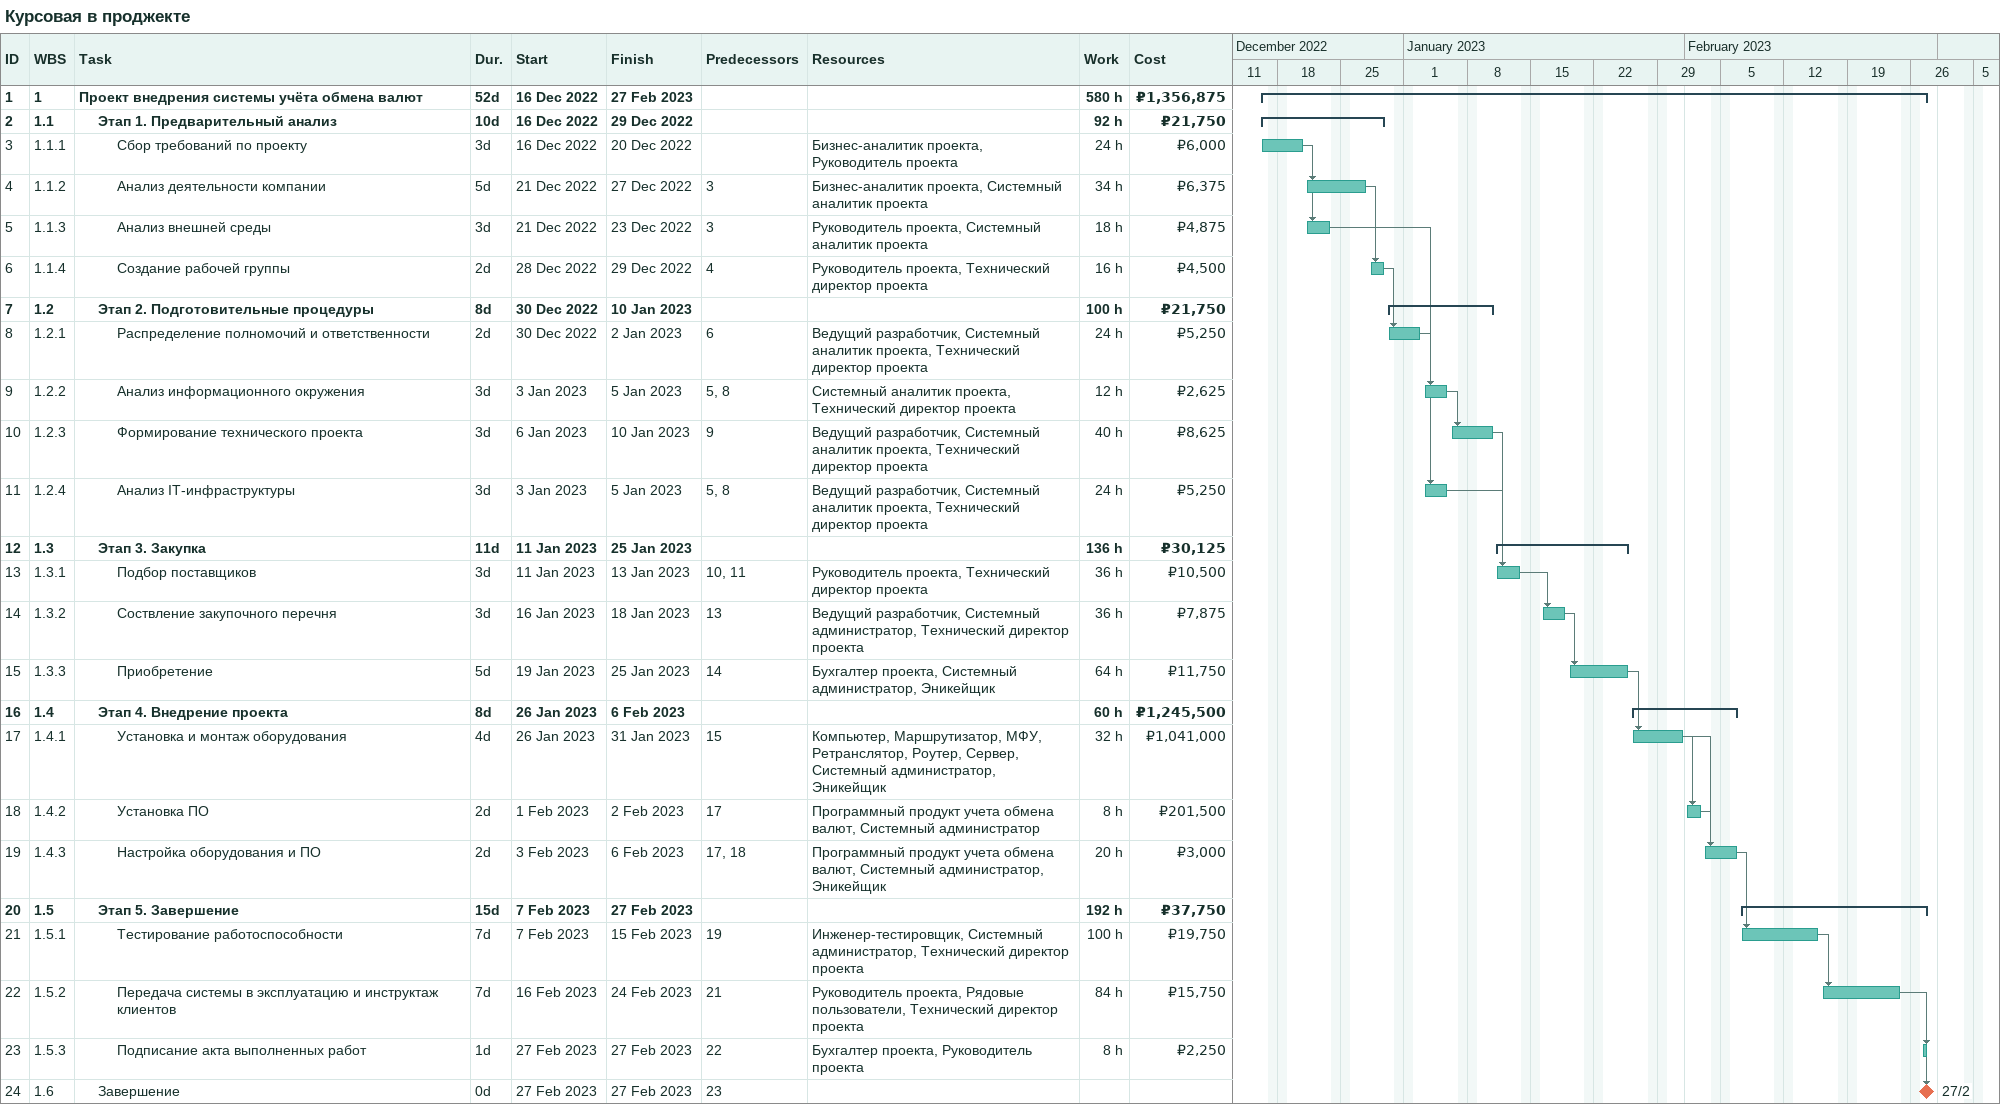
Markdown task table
Курсовая в проджекте

| ID | WBS | Task | Duration | Start | Finish | Predecessors | Resources | Work (h) | Cost (₽) |
|---|---|---|---|---|---|---|---|---|---|
| 1 | 1 | **Проект внедрения системы учёта обмена валют** | 52d | 2022-12-16 | 2023-02-27 |  |  | 580 | 1356875 |
| 2 | 1.1 | **Этап 1. Предварительный анализ** | 10d | 2022-12-16 | 2022-12-29 |  |  | 92 | 21750 |
| 3 | 1.1.1 | Сбор требований по проекту | 3d | 2022-12-16 | 2022-12-20 |  | Бизнес-аналитик проекта, Руководитель проекта | 24 | 6000 |
| 4 | 1.1.2 | Анализ деятельности компании | 5d | 2022-12-21 | 2022-12-27 | 3 | Бизнес-аналитик проекта, Системный аналитик проекта | 34 | 6375 |
| 5 | 1.1.3 | Анализ внешней среды | 3d | 2022-12-21 | 2022-12-23 | 3 | Руководитель проекта, Системный аналитик проекта | 18 | 4875 |
| 6 | 1.1.4 | Создание рабочей группы | 2d | 2022-12-28 | 2022-12-29 | 4 | Руководитель проекта, Технический директор проекта | 16 | 4500 |
| 7 | 1.2 | **Этап 2. Подготовительные процедуры** | 8d | 2022-12-30 | 2023-01-10 |  |  | 100 | 21750 |
| 8 | 1.2.1 | Распределение полномочий и ответственности | 2d | 2022-12-30 | 2023-01-02 | 6 | Ведущий разработчик, Системный аналитик проекта, Технический директор проекта | 24 | 5250 |
| 9 | 1.2.2 | Анализ информационного окружения | 3d | 2023-01-03 | 2023-01-05 | 5, 8 | Системный аналитик проекта, Технический директор проекта | 12 | 2625 |
| 10 | 1.2.3 | Формирование технического проекта | 3d | 2023-01-06 | 2023-01-10 | 9 | Ведущий разработчик, Системный аналитик проекта, Технический директор проекта | 40 | 8625 |
| 11 | 1.2.4 | Анализ IT-инфраструктуры | 3d | 2023-01-03 | 2023-01-05 | 5, 8 | Ведущий разработчик, Системный аналитик проекта, Технический директор проекта | 24 | 5250 |
| 12 | 1.3 | **Этап 3. Закупка** | 11d | 2023-01-11 | 2023-01-25 |  |  | 136 | 30125 |
| 13 | 1.3.1 | Подбор поставщиков | 3d | 2023-01-11 | 2023-01-13 | 10, 11 | Руководитель проекта, Технический директор проекта | 36 | 10500 |
| 14 | 1.3.2 | Соствление закупочного перечня | 3d | 2023-01-16 | 2023-01-18 | 13 | Ведущий разработчик, Системный администратор, Технический директор проекта | 36 | 7875 |
| 15 | 1.3.3 | Приобретение | 5d | 2023-01-19 | 2023-01-25 | 14 | Бухгалтер проекта, Системный администратор, Эникейщик | 64 | 11750 |
| 16 | 1.4 | **Этап 4. Внедрение проекта** | 8d | 2023-01-26 | 2023-02-06 |  |  | 60 | 1245500 |
| 17 | 1.4.1 | Установка и монтаж оборудования | 4d | 2023-01-26 | 2023-01-31 | 15 | Компьютер, Маршрутизатор, МФУ, Ретранслятор, Роутер, Сервер, Системный администратор, Эникейщик | 32 | 1041000 |
| 18 | 1.4.2 | Установка ПО | 2d | 2023-02-01 | 2023-02-02 | 17 | Программный продукт учета обмена валют, Системный администратор | 8 | 201500 |
| 19 | 1.4.3 | Настройка оборудования и ПО | 2d | 2023-02-03 | 2023-02-06 | 17, 18 | Программный продукт учета обмена валют, Системный администратор, Эникейщик | 20 | 3000 |
| 20 | 1.5 | **Этап 5. Завершение** | 15d | 2023-02-07 | 2023-02-27 |  |  | 192 | 37750 |
| 21 | 1.5.1 | Тестирование работоспособности | 7d | 2023-02-07 | 2023-02-15 | 19 | Инженер-тестировщик, Системный администратор, Технический директор проекта | 100 | 19750 |
| 22 | 1.5.2 | Передача системы в эксплуатацию и инструктаж клиентов | 7d | 2023-02-16 | 2023-02-24 | 21 | Руководитель проекта, Рядовые пользователи, Технический директор проекта | 84 | 15750 |
| 23 | 1.5.3 | Подписание акта выполненных работ | 1d | 2023-02-27 | 2023-02-27 | 22 | Бухгалтер проекта, Руководитель проекта | 8 | 2250 |
| 24 | 1.6 | Завершение | 0d | 2023-02-27 | 2023-02-27 | 23 |  |  |  |
